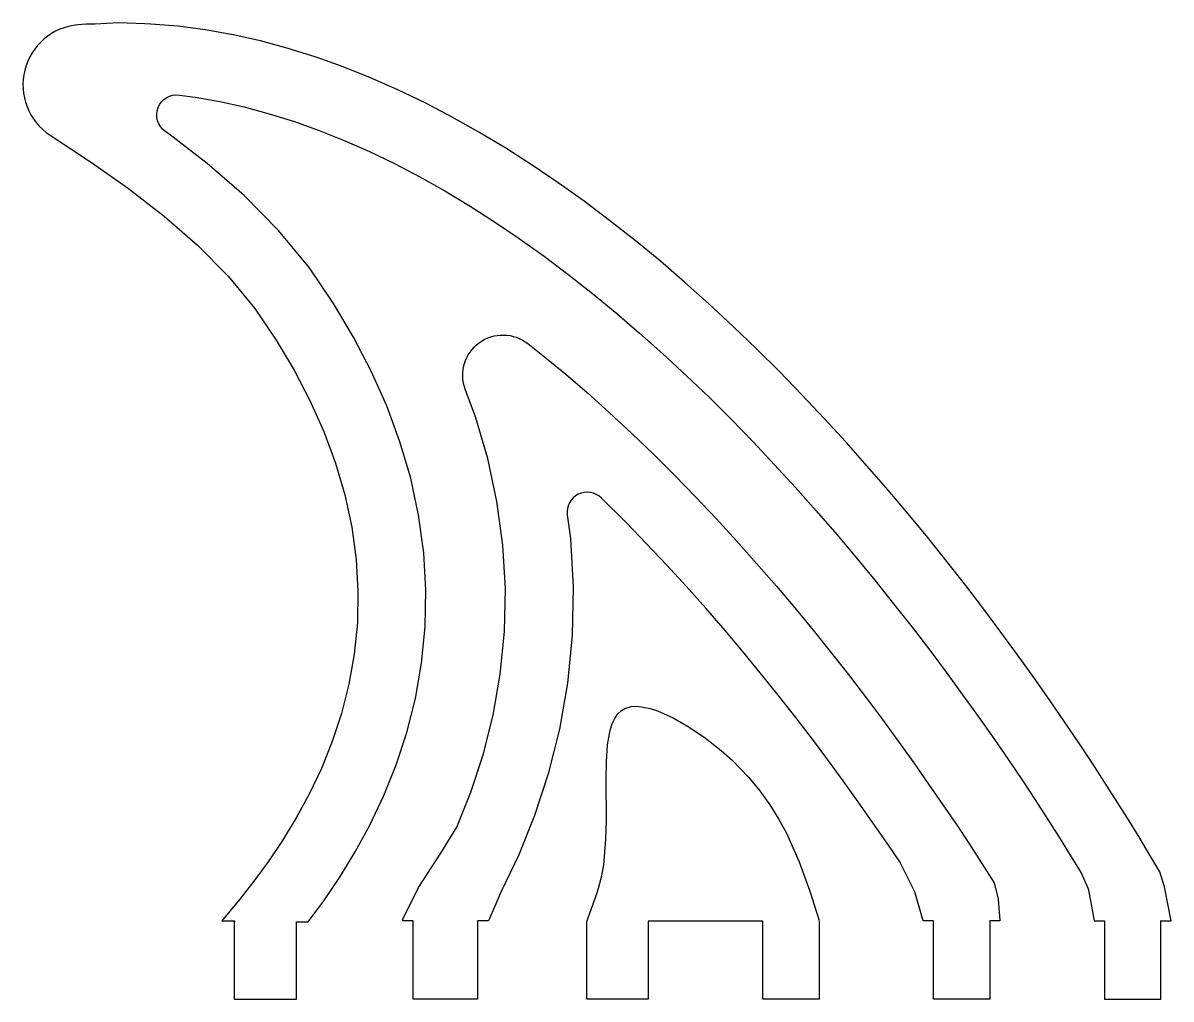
# Model space of a CAD drawing. Header units: millimetres. Extents: x 308 to 422, y 70 to 167.
import ezdxf

# ---------------------------------------------------------------- set-up
doc = ezdxf.new("R2010")
doc.units = ezdxf.units.MM
doc.layers.add('ProfileEdges', color=1, linetype='Continuous')

msp = doc.modelspace()

# ---------------------------------------------------------------- linework, layer by layer
at = {"layer": 'ProfileEdges'}
for points in [[(421.38, 77.96), (422.4, 77.96), (421.75, 81.34), (421.29, 82.83), (420.29, 84.51), (419.28, 86.19), (418.22, 87.92), (417.08, 89.74), (414.55, 93.68), (413.22, 95.69), (411.81, 97.78), (410.3, 99.95), (408.76, 102.17), (407.14, 104.42), (405.48, 106.7), (403.77, 108.99), (401.97, 111.33), (400.1, 113.7), (398.19, 116.1), (396.25, 118.47), (394.27, 120.82), (392.17, 123.21), (390.06, 125.6), (387.9, 127.94), (385.68, 130.29), (383.43, 132.61), (381.16, 134.88), (378.82, 137.11), (376.4, 139.35), (374, 141.51), (371.59, 143.58), (369.07, 145.64), (366.53, 147.65), (364.01, 149.55), (361.41, 151.4), (358.82, 153.16), (356.2, 154.83), (353.54, 156.43), (350.87, 157.93), (348.18, 159.34), (345.47, 160.64), (342.76, 161.84), (340.04, 162.93), (337.33, 163.89), (334.56, 164.75), (331.82, 165.5), (329.09, 166.11), (326.31, 166.6), (323.6, 166.96), (320.9, 167.18), (320.31, 167.21), (317.66, 167.29), (315.35, 167.18), (314.44, 167.18), (313.64, 167.11, 0.709903), (310.86, 156.13), (314.99, 153.4), (318.67, 150.81), (322.21, 148.08), (325.55, 145.19), (328.59, 142.11), (331.25, 138.88), (333.36, 135.75), (335.16, 132.74), (336.72, 129.72), (338.1, 126.64), (339.27, 123.5), (340.19, 120.34), (340.88, 117.14), (341.32, 113.93), (341.5, 110.75), (341.44, 107.6), (341.13, 104.51), (340.6, 101.51), (339.87, 98.59), (338.95, 95.8), (337.88, 93.13), (336.66, 90.58), (335.36, 88.21), (334, 85.97), (332.57, 83.85), (331.15, 81.92), (329.76, 80.13), (327.95, 77.96), (329.25, 77.96), (329.18, 77.86), (329.18, 70.19), (335.38, 70.19), (335.38, 77.87), (336.56, 77.87), (338.1, 79.96), (339.69, 82.32), (341.21, 84.82), (342.68, 87.5), (344.07, 90.42), (345.3, 93.48), (346.36, 96.7), (347.22, 100.09), (347.83, 103.59), (348.19, 107.2), (348.26, 110.88), (348.05, 114.59), (347.54, 118.31), (346.75, 122), (345.68, 125.62), (344.36, 129.2), (342.81, 132.66), (341.06, 136.03), (339.07, 139.37), (336.67, 142.93), (333.61, 146.64), (330.18, 150.12), (326.49, 153.31), (322.68, 156.25), (322.32, 156.51, -0.783281), (323.73, 160.12), (325.29, 159.92), (327.75, 159.49), (330.19, 158.94), (332.68, 158.26), (335.19, 157.48), (337.65, 156.61), (340.14, 155.61), (342.64, 154.51), (345.14, 153.3), (347.65, 151.99), (350.15, 150.58), (352.65, 149.08), (355.1, 147.52), (357.55, 145.85), (360.02, 144.1), (362.39, 142.3), (364.84, 140.37), (367.26, 138.4), (369.53, 136.44), (371.84, 134.36), (374.19, 132.19), (376.43, 130.05), (378.62, 127.87), (380.81, 125.61), (382.96, 123.33), (385.04, 121.07), (387.1, 118.75), (389.15, 116.41), (391.05, 114.15), (392.93, 111.85), (394.8, 109.51), (396.63, 107.18), (398.39, 104.9), (400.04, 102.69), (401.66, 100.46), (403.24, 98.26), (404.76, 96.1), (406.23, 93.97), (407.61, 91.93), (408.89, 89.99), (411.37, 86.12), (412.48, 84.35), (413.47, 82.75), (414.14, 81.16), (414.42, 79.79), (414.76, 77.96), (415.78, 77.96), (415.78, 70.19), (421.38, 70.19), (421.38, 77.99)], [(398.78, 77.96), (397.73, 77.96), (396.9, 80.85), (395.4, 83.83), (394.14, 85.69), (392.73, 87.72), (391.28, 89.79), (389.78, 91.88), (388.25, 93.99), (386.72, 96.04), (385.07, 98.18), (383.32, 100.41), (381.53, 102.64), (379.77, 104.79), (378.03, 106.85), (376.1, 109.06), (374.16, 111.25), (372.24, 113.34), (370.22, 115.48), (368.18, 117.58), (365.72, 120.03, 0.717984), (362.33, 118.35), (362.65, 116), (362.93, 111.16), (362.83, 106.34), (362.36, 101.6), (361.56, 97.02), (360.44, 92.6), (359.07, 88.45), (357.5, 84.54), (355.75, 80.87), (354.49, 77.96), (353.4, 77.96), (353.38, 77.9), (353.38, 77.9), (353.38, 70.19), (346.98, 70.19), (346.98, 77.89), (347.01, 77.96), (345.98, 77.96), (345.98, 78.12), (347.54, 81.27), (349.76, 84.7), (351.33, 87.29), (352.72, 90.77), (353.95, 94.49), (354.94, 98.44), (355.66, 102.52), (356.08, 106.74), (356.17, 111.03), (355.92, 115.35), (355.33, 119.68), (354.41, 123.95), (353.19, 128.1), (352.17, 130.86, -0.757568), (358.4, 135.39), (359.9, 134.21), (362.19, 132.34), (364.31, 130.52), (366.51, 128.53), (368.79, 126.43), (370.91, 124.4), (372.99, 122.32), (375.1, 120.15), (377.18, 117.95), (379.18, 115.78), (381.17, 113.53), (383.16, 111.26), (384.97, 109.11), (386.78, 106.89), (388.61, 104.6), (390.4, 102.33), (392.1, 100.12), (393.69, 98), (395.26, 95.84), (396.8, 93.69), (398.28, 91.58), (399.71, 89.51), (401.04, 87.54), (402.27, 85.69), (404.79, 81.75), (405.2, 80.13), (405.38, 78.01), (405.38, 77.96), (404.38, 77.96), (404.38, 70.19), (398.78, 70.19), (398.78, 77.96), (398.78, 77.96), (398.78, 77.96)]]:
    msp.add_lwpolyline(points, format="xyb", dxfattribs=at)
msp.add_lwpolyline([(387.38, 77.94), (387.38, 70.19), (381.78, 70.19), (381.78, 77.93), (370.38, 77.92), (370.38, 70.19), (364.28, 70.19), (364.28, 77.91), (365.34, 80.85), (365.76, 82.44), (365.96, 83.55), (366.18, 86.05), (366.22, 88.02), (366.2, 91.96), (366.23, 93.81), (366.34, 95.49), (366.6, 96.94), (366.8, 97.56), (367.05, 98.1), (367.35, 98.55), (367.72, 98.9), (368.06, 99.1), (368.68, 99.28), (369.26, 99.31), (369.89, 99.24), (370.58, 99.09), (371.3, 98.86), (372.85, 98.17), (374.46, 97.24), (376.08, 96.13), (377.64, 94.9), (378.72, 93.94), (380.36, 92.26), (381.49, 90.9), (382.49, 89.52), (383.36, 88.12), (384.13, 86.7), (385.41, 83.83), (386.45, 80.92), (387.38, 77.99)], dxfattribs=at)

doc.saveas('drawing.dxf')
